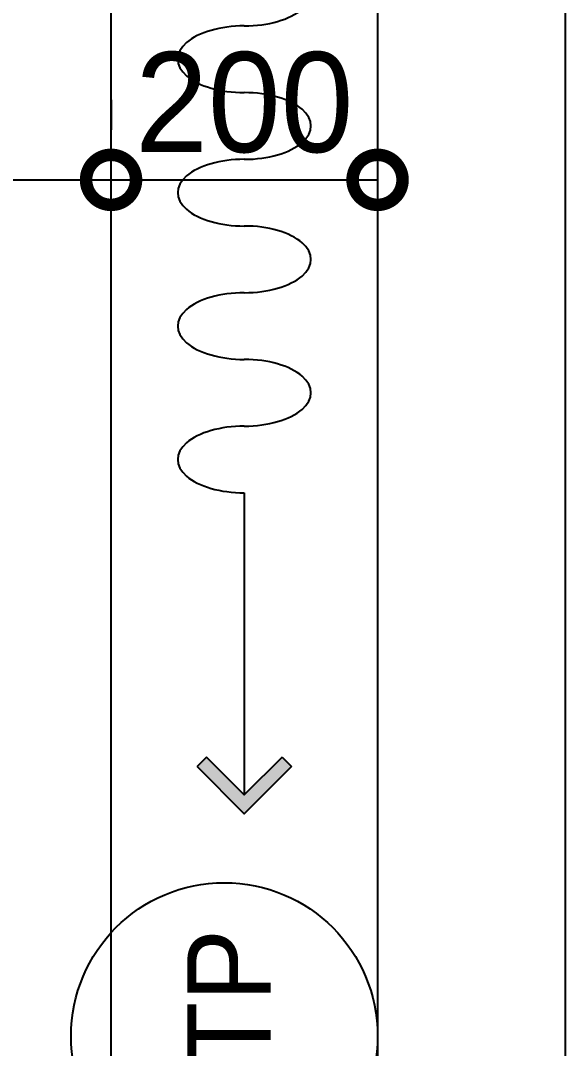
# Model space of a CAD drawing. Header units: inches. Extents: x 157163 to 245256, y -61743 to -20857.
# Drawn here: x 237243 to 237652, y -25362 to -24592 of the extents above; entities that cross this region are included whole.
import ezdxf

# ---------------------------------------------------------------- set-up
doc = ezdxf.new("R2010")
doc.units = ezdxf.units.IN
doc.header["$LTSCALE"] = 50
doc.header["$MEASUREMENT"] = 0
for name, color, linetype in [('01. F-소품', 3, 'Continuous'), ('04-WIN', 4, 'Continuous'), ('06-LIGHT', 4, 'Continuous'), ('07-DIM WAL', 5, 'Continuous'), ('설비', 140, 'Continuous')]:
    doc.layers.add(name, color=color, linetype=linetype)
doc.styles.add('스타일1', font='HY울릉도M.TTF')
doc.styles.add('코레일둥고', font='Korail_Round_Gothic_Medium.ttf')
doc.dimstyles.new('30', dxfattribs={"dimscale": 30, "dimtxt": 2.5, "dimasz": 2.5, "dimexe": 1.25, "dimexo": 2, "dimtad": 1, "dimdec": 0, "dimtxsty": '스타일1', "dimblk": 'DOTSMALL', "dimcen": 2.5, "dimclrd": 1, "dimclre": 1, "dimclrt": 7, "dimadec": 0, "dimazin": 0, "dimtfac": 1, "dimtdec": 0, "dimtix": 1, "dimtmove": 0, "dimatfit": 3, "dimldrblk": 'DOTSMALL', "dimfxl": 1.25, "dimarcsym": 0})

# ---------------------------------------------------------------- blocks, each defined once
blk = doc.blocks.new('VUDAUSEH')
at = {"layer": '04-WIN'}
blk.add_lwpolyline([(216011.35, -26591.39), (216152.35, -26591.39), (216152.35, -24276.39), (216011.35, -24276.39)], close=True, dxfattribs=at)
blk = doc.blocks.new('cjswjdeh')
blk.add_blockref('VUDAUSEH', (21500, 0))
blk = doc.blocks.new('FFSFDF')
at = {"layer": '01. F-소품'}
blk.add_hatch(color=8, dxfattribs=at).paths.add_polyline_path([(1567672.88, 1746751.14), (1567679.95, 1746744.07), (1567715.3, 1746779.43), (1567679.95, 1746814.78), (1567672.88, 1746807.71), (1567701.16, 1746779.43)])
at = {"layer": '01. F-소품', "color": 8}
for p, q in [((1567672.88, 1746807.71), (1567679.95, 1746814.78)), ((1567474.76, 1746779.43), (1567701.16, 1746779.43)), ((1567672.88, 1746751.14), (1567679.95, 1746744.07))]:
    blk.add_line(p, q, dxfattribs=at)
for points in [[(1567679.95, 1746814.78), (1567715.3, 1746779.43), (1567679.95, 1746744.07)], [(1567672.88, 1746807.71), (1567701.16, 1746779.43), (1567672.88, 1746751.14)]]:
    blk.add_lwpolyline(points, dxfattribs=at)
for centre, start_param, end_param in [((1567099.76, 1746779.43), 1.570796, 4.712389), ((1567199.76, 1746779.43), 1.570796, 4.712389), ((1567299.76, 1746779.43), 1.570796, 4.712389), ((1567399.76, 1746779.43), 1.570796, 4.712389), ((1567149.76, 1746779.43), 4.712389, 7.853982), ((1567249.76, 1746779.43), 4.712389, 7.853982), ((1567349.76, 1746779.43), 4.712389, 7.853982), ((1567449.76, 1746779.43), 4.712389, 7.853982)]:
    blk.add_ellipse(centre, major_axis=(0, -50), ratio=0.5, start_param=start_param, end_param=end_param, dxfattribs=at)
blk = doc.blocks.new('_DOTSMALL')
at = {"color": 0, "linetype": 'ByBlock', "const_width": 0.5}
blk.add_lwpolyline([(-0.0625, 0, 1), (0.0625, 0, 1)], format="xyb", close=True, dxfattribs=at)
blk = doc.blocks.new('*D143')
at = {"layer": '07-DIM WAL', "color": 1, "lineweight": -2, "transparency": 16777216}
for p, q in [((236511.35, -24651.3), (236511.35, -24673.8)), ((237311.35, -24651.3), (237311.35, -24673.8)), ((236511.35, -24711.3), (237311.35, -24711.3))]:
    blk.add_line(p, q, dxfattribs=at)
at = {"layer": 'Defpoints', "color": 0, "transparency": 16777216}
for p in [(236511.35, -24711.3), (237311.35, -24711.3), (237311.35, -24711.3)]:
    blk.add_point(p, dxfattribs=at)
at = {"layer": '07-DIM WAL', "color": 1, "lineweight": -2, "transparency": 16777216, "xscale": 75, "yscale": 75, "zscale": 75, "rotation": 180}
blk.add_blockref('_DOTSMALL', (236511.35, -24711.3), dxfattribs=at)
at = {"layer": '07-DIM WAL', "color": 1, "lineweight": -2, "transparency": 16777216, "xscale": 75, "yscale": 75, "zscale": 75}
blk.add_blockref('_DOTSMALL', (237311.35, -24711.3), dxfattribs=at)
at = {"layer": '07-DIM WAL', "color": 7, "transparency": 16777216, "insert": (236911.35, -24653.5), "char_height": 75, "attachment_point": 5, "style": '스타일1'}
blk.add_mtext('800', dxfattribs=at)
blk = doc.blocks.new('*D144')
at = {"layer": '07-DIM WAL', "color": 1, "lineweight": -2, "transparency": 16777216}
for p, q in [((237311.35, -24651.3), (237311.35, -24673.8)), ((237511.35, -24651.3), (237511.35, -24673.8)), ((237311.35, -24711.3), (237511.35, -24711.3))]:
    blk.add_line(p, q, dxfattribs=at)
at = {"layer": 'Defpoints', "color": 0, "transparency": 16777216}
for p in [(237311.35, -24711.3), (237511.35, -24711.3), (237511.35, -24711.3)]:
    blk.add_point(p, dxfattribs=at)
at = {"layer": '07-DIM WAL', "color": 1, "lineweight": -2, "transparency": 16777216, "xscale": 75, "yscale": 75, "zscale": 75}
blk.add_blockref('_DOTSMALL', (237311.35, -24711.3), dxfattribs=at)
at = {"layer": '07-DIM WAL', "color": 1, "lineweight": -2, "transparency": 16777216, "xscale": 75, "yscale": 75, "zscale": 75, "rotation": 180}
blk.add_blockref('_DOTSMALL', (237511.35, -24711.3), dxfattribs=at)
at = {"layer": '07-DIM WAL', "color": 7, "transparency": 16777216, "insert": (237411.35, -24653.55), "char_height": 75, "attachment_point": 5, "style": '스타일1'}
blk.add_mtext('200', dxfattribs=at)

msp = doc.modelspace()

# ---------------------------------------------------------------- linework, layer by layer
at = {"layer": '06-LIGHT'}
msp.add_line((237311.35, -26701.89), (237311.35, -24220.89), dxfattribs=at)
at = {"layer": '설비', "color": 10}
msp.add_circle((237396.35, -25353.17), 115, dxfattribs=at)

# ---------------------------------------------------------------- block references
msp.add_blockref('cjswjdeh', (0, 0))
at = {"color": 0, "rotation": 270}
msp.add_blockref('FFSFDF', (-1509368.08, 1542528.87), dxfattribs=at)

# ---------------------------------------------------------------- texts
at = {"layer": '설비', "color": 10, "style": '코레일둥고'}
msp.add_text('UTP', height=62.5, rotation=90, dxfattribs=at).set_placement((237431.04, -25436.35))

# ---------------------------------------------------------------- dimensions: what is measured, and where the dimension line sits
at = {"layer": '07-DIM WAL'}
for base, p1, p2, picture, middle in [((237311.35, -24711.3), (236511.35, -24711.3), (237311.35, -24711.3), '*D143', (236911.35, -24653.5)), ((237511.35, -24711.3), (237311.35, -24711.3), (237511.35, -24711.3), '*D144', (237411.35, -24653.55))]:
    dim = msp.add_linear_dim(base=base, p1=p1, p2=p2, dimstyle='30', dxfattribs=at)
    dim.commit()
    dim.dimension.update_dxf_attribs({"geometry": picture, "text_midpoint": middle})

doc.saveas('drawing.dxf')
